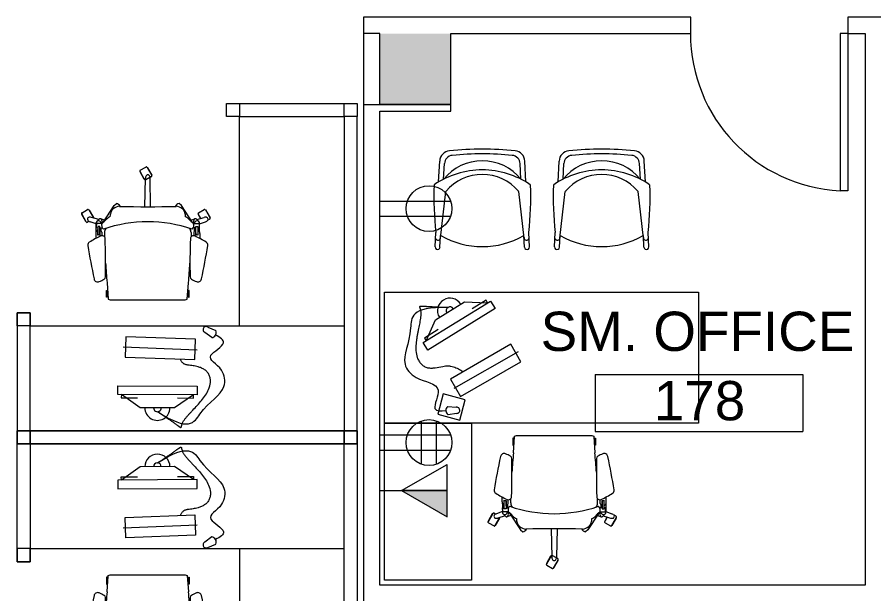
# Model space of a CAD drawing. Header units: inches. Extents: x -674 to 803, y -349 to 915.
# Drawn here: x 220.3 to 416.8, y 31 to 163.2 of the extents above; entities that cross this region are included whole.
import ezdxf

# ---------------------------------------------------------------- set-up
doc = ezdxf.new("R2010")
doc.units = ezdxf.units.IN
doc.header["$MEASUREMENT"] = 0
for name, color, linetype, lineweight in [('A-ANNO-NOTE', 131, 'Continuous', 13), ('A-AREA-IDEN', 2, 'Continuous', 20), ('A-DOOR', 31, 'Continuous', 13), ('A-WALL', 113, 'Continuous', 13), ('A-WALL-PATT', 111, 'Continuous', 13), ('I-FURN', 30, 'Continuous', 9)]:
    doc.layers.add(name, color=color, linetype=linetype, lineweight=lineweight)
doc.styles.add('Arial_2', font='arial.ttf', dxfattribs={"height": 9})

# ---------------------------------------------------------------- blocks, each defined once
blk = doc.blocks.new('Workstation - 6x6 - Workstation - 6x6-1609869-New Construction - Tel_Data_Elec Plan')
at = {"layer": 'I-FURN'}
for p, q in [((-1.5, 76.5), (-1.5, 73.5)), ((1.5, 76.5), (-1.5, 76.5)), ((1.5, 73.5), (1.5, 76.5)), ((25.5, 76.5), (1.5, 76.5)), ((28.5, 76.5), (25.5, 76.5)), ((25.5, 76.5), (25.5, 73.5)), ((28.5, 73.5), (28.5, 76.5)), ((-1.5, 73.5), (1.5, 73.5)), ((-1.5, 1.5), (-1.5, 73.5)), ((1.5, 73.5), (1.5, 1.5)), ((25.5, 73.5), (1.5, 73.5)), ((25.5, 73.5), (28.5, 73.5)), ((25.5, 25.5), (25.5, 73.5)), ((46.69, 61.83), (45.63, 59.99)), ((46.61, 61.77), (45.65, 60.09)), ((46.65, 61.75), (46.61, 61.77)), ((48.26, 61.16), (46.97, 61.9)), ((45.65, 60.09), (45.68, 60.07)), ((45.71, 59.72), (46.04, 59.53)), ((45.89, 52.83), (46.03, 59.37)), ((46.04, 59.53), (47, 58.97)), ((47.21, 52.83), (47.07, 59.37)), ((47.27, 59.05), (48.33, 60.88)), ((47.32, 59.13), (47.35, 59.11)), ((47.35, 59.11), (48.32, 60.78)), ((48.32, 60.78), (48.28, 60.8)), ((36.29, 49.23), (38.84, 53.12)), ((38.84, 53.12), (39.36, 53.53)), ((54.26, 53.12), (53.74, 53.53)), ((56.81, 49.23), (54.26, 53.12)), ((33.32, 52.11), (32.26, 50.28)), ((33.24, 52.05), (32.28, 50.38)), ((33.27, 52.03), (33.24, 52.05)), ((34.88, 51.44), (33.59, 52.19)), ((34.37, 50.15), (34.96, 51.17)), ((34.94, 51.07), (34.91, 51.09)), ((60.07, 52.11), (59.01, 50.28)), ((59.98, 52.05), (59.02, 50.38)), ((60.02, 52.03), (59.98, 52.05)), ((61.63, 51.44), (60.34, 52.19)), ((60.64, 49.33), (61.7, 51.17)), ((61.69, 51.07), (61.65, 51.09)), ((32.28, 50.38), (32.31, 50.36)), ((32.34, 50), (32.8, 49.74)), ((34.68, 48.91), (33.32, 49.38)), ((35.3, 49.87), (33.64, 50.37)), ((34.41, 50.14), (34.94, 51.07)), ((35.45, 50.03), (34.84, 49.41)), ((36.64, 49.78), (35.73, 50.07)), ((36.27, 49.19), (36.29, 49.23)), ((56.45, 49.78), (57.36, 50.07)), ((56.83, 49.19), (56.81, 49.23)), ((57.65, 50.03), (58.25, 49.41)), ((57.8, 49.87), (59.46, 50.37)), ((58.42, 48.91), (59.78, 49.38)), ((59.02, 50.38), (59.05, 50.36)), ((60, 49.48), (60.37, 49.26)), ((60.69, 49.41), (60.72, 49.4)), ((60.72, 49.4), (61.69, 51.07)), ((34.7, 47.17), (34.67, 48.98)), ((34.76, 48.95), (34.74, 48.03)), ((34.74, 48.03), (35.08, 48.02)), ((36.05, 48.95), (34.76, 48.95)), ((35.04, 47.53), (35.05, 46.27)), ((35.08, 48.29), (35.08, 46.32)), ((35.54, 48.29), (35.08, 48.29)), ((35.54, 46.36), (35.54, 48.29)), ((35.54, 48.02), (36.08, 48.01)), ((35.57, 47.56), (35.55, 46.32)), ((35.87, 47.26), (35.86, 48.01)), ((57.56, 48.02), (57.02, 48.01)), ((57.05, 48.95), (58.34, 48.95)), ((57.22, 47.26), (57.23, 48.01)), ((57.52, 47.56), (57.54, 46.32)), ((57.56, 48.29), (58.01, 48.29)), ((57.56, 46.36), (57.56, 48.29)), ((58.01, 48.29), (58.01, 46.32)), ((58.35, 48.03), (58.01, 48.02)), ((58.05, 47.53), (58.05, 46.27)), ((58.34, 48.95), (58.35, 48.03)), ((58.4, 47.17), (58.42, 48.98)), ((34.61, 46.69), (34.62, 45.54)), ((35.98, 47.03), (36, 46.69)), ((36, 46.69), (35.99, 46.18)), ((36.63, 46.92), (36.62, 45.93)), ((56.47, 46.92), (56.48, 45.93)), ((57.11, 47.03), (57.1, 46.69)), ((57.1, 46.69), (57.11, 46.18)), ((58.49, 46.69), (58.48, 45.54)), ((37.48, 31.63), (37.21, 35.41)), ((55.89, 35.41), (55.62, 31.63)), ((37.05, 33.66), (37.2, 33.66)), ((37.05, 32.08), (37.05, 33.66)), ((37.2, 33.66), (37.2, 32.08)), ((55.89, 33.66), (55.89, 32.08)), ((56.05, 33.66), (55.89, 33.66)), ((56.05, 32.08), (56.05, 33.66)), ((37.2, 32.08), (37.05, 32.08)), ((37.94, 31.5), (37.48, 31.63)), ((55.16, 31.5), (37.94, 31.5)), ((55.62, 31.63), (55.16, 31.5)), ((55.89, 32.08), (56.05, 32.08)), ((73.5, 28.5), (73.5, 25.5)), ((76.5, 28.5), (73.5, 28.5)), ((73.5, 28.5), (76.5, 28.5)), ((73.5, 1.5), (73.5, 28.5)), ((76.5, 28.5), (76.5, 1.5)), ((76.5, 25.5), (76.5, 28.5)), ((73.5, 25.5), (1.5, 25.5)), ((32.76, 25.23), (30.95, 24.45)), ((31.89, 22.83), (33.46, 24.02)), ((73.5, 25.5), (76.5, 25.5)), ((35.58, 22.46), (51.58, 23.01)), ((35.74, 17.8), (35.58, 22.46)), ((51.58, 23.01), (51.74, 18.36)), ((52.22, 20.74), (35.26, 20.05)), ((51.74, 18.36), (35.74, 17.8)), ((53.38, 11.8), (35.25, 11.7)), ((53.39, 9.8), (53.38, 11.8)), ((35.25, 11.7), (35.26, 9.7)), ((35.26, 9.7), (53.39, 9.8)), ((36.03, 9.71), (40.4, 6.73)), ((36.04, 8.98), (36.03, 9.71)), ((39.77, 9), (36.04, 8.98)), ((48.28, 6.77), (52.61, 9.79)), ((52.62, 9.07), (48.89, 9.05)), ((52.61, 9.79), (52.62, 9.07)), ((40.4, 6.73), (48.28, 6.77)), ((1.5, 1.5), (-1.5, 1.5)), ((-1.5, 1.5), (-1.5, -1.5)), ((1.5, -1.5), (1.5, 1.5)), ((1.5, 1.5), (73.5, 1.5)), ((73.5, 1.5), (73.5, -1.5)), ((76.5, 1.5), (73.5, 1.5)), ((76.5, -1.5), (76.5, 1.5)), ((-1.5, -1.5), (1.5, -1.5)), ((73.5, -1.5), (1.5, -1.5)), ((73.5, -1.5), (76.5, -1.5))]:
    blk.add_line(p, q, dxfattribs=at)
for centre, radius, start, end in [((46.87, 61.73), 0.2, 59.8643, 150), ((48.16, 60.98), 0.2, 330, 60), ((45.81, 59.89), 0.2, 150, 240.1357), ((47.55, 59.34), 1.53, 164.4505, 178.7927), ((46.64, 59.59), 0.583, 134.254, 164.4505), ((46.55, 59.69), 0.445, 45.7229, 134.2771), ((46.45, 59.59), 0.583, 15.5495, 45.746), ((47.1, 59.15), 0.2, 240.1393, 264.765), ((45.54, 59.34), 1.53, 1.2073, 15.5495), ((47.1, 59.15), 0.2, 264.765, 330.1534), ((39.2, 52.43), 1.12, 25.6219, 82.0752), ((53.9, 52.43), 1.12, 97.9248, 154.3781), ((33.49, 52.01), 0.2, 60, 150), ((34.79, 51.27), 0.2, 330, 60.1121), ((22.73, 51.52), 15.26, 356.4473, 358.5687), ((40.23, 50.72), 2.29, 134.5977, 169.3918), ((40.35, 50.06), 2.87, 95.705, 127.0086), ((46.55, 297.94), 245.12, 268.4848, 271.5152), ((52.74, 50.06), 2.87, 52.9914, 84.295), ((52.87, 50.72), 2.29, 10.6082, 45.4023), ((70.37, 51.52), 15.26, 181.4313, 183.5527), ((60.24, 52.01), 0.2, 60, 150), ((61.53, 51.27), 0.2, 330, 60.168), ((32.44, 50.18), 0.2, 149.7906, 240), ((33.18, 49.97), 0.445, 117.8208, 206.0638), ((33.3, 50.03), 0.583, 206.0911, 236.5503), ((33.24, 49.85), 0.583, 87.4248, 117.8208), ((33.82, 50.82), 1.53, 236.4886, 250.7927), ((33.2, 48.91), 1.53, 73.2073, 87.502), ((35.27, 48.99), 0.593, 84.0219, 180.9117), ((35.19, 48.94), 0.657, 1.3207, 77.9642), ((35.63, 49.76), 0.323, 29.6621, 124.4716), ((35.17, 49.37), 0.922, 9.6607, 36.4682), ((34.85, 49.29), 1.25, 346.3769, 10.9189), ((32.78, 53.76), 5.75, 305.3709, 317.4948), ((46.55, 17.95), 31.42, 71.1164, 108.8836), ((40.81, 45.83), 5.54, 121.0187, 133.18), ((52.29, 45.83), 5.54, 46.82, 58.9813), ((60.32, 53.76), 5.75, 222.5052, 234.6291), ((58.24, 49.29), 1.25, 169.0811, 193.6231), ((57.92, 49.37), 0.922, 143.5318, 170.3393), ((57.46, 49.76), 0.323, 55.5284, 150.3379), ((57.9, 48.94), 0.657, 102.0358, 178.6793), ((57.83, 48.99), 0.593, 359.0883, 95.9781), ((59.18, 50.18), 0.2, 150.1295, 164.8673), ((59.9, 48.91), 1.53, 92.498, 106.7927), ((59.27, 50.82), 1.53, 289.2073, 303.5876), ((59.86, 49.85), 0.583, 62.1792, 92.5752), ((59.8, 50.03), 0.583, 303.6493, 333.9089), ((59.92, 49.97), 0.445, 333.9362, 62.1792), ((60.47, 49.43), 0.2, 240.112, 330), ((35.49, 46.77), 0.887, 120.1857, 184.8367), ((35.06, 46.73), 0.971, 17.6225, 57.9495), ((37, 48.52), 1.04, 148.1398, 233.8639), ((38.46, 46.83), 1.84, 146.599, 177.2887), ((54.64, 46.83), 1.84, 2.7113, 33.401), ((56.1, 48.52), 1.04, 306.1361, 31.8602), ((58.04, 46.73), 0.971, 122.0505, 162.3775), ((57.61, 46.77), 0.887, 355.1633, 59.8143), ((47.84, 20.67), 28.17, 115.3981, 121.4503), ((35.34, 45.83), 0.533, 66.9672, 123.7509), ((35.34, 45.9), 0.5, 67.0573, 121.4674), ((36.07, 45.48), 0.711, 2.0473, 115.4842), ((-118.7, 39.95), 155.58, 358.8191, 2.0473), ((211.8, 39.95), 155.58, 177.9527, 181.1809), ((57.03, 45.48), 0.711, 64.5158, 177.9527), ((45.25, 20.67), 28.17, 58.5433, 64.6019), ((57.75, 45.83), 0.533, 56.2491, 113.0328), ((57.75, 45.9), 0.5, 58.5326, 112.9427), ((33.53, 44.06), 0.749, 121.3338, 189.0231), ((206.63, 72.48), 176.17, 189.3216, 191.8593), ((-113.54, 72.48), 176.17, 348.1379, 350.6784), ((59.56, 44.06), 0.749, 350.9769, 58.4268), ((302.29, 57.38), 265.99, 183.7702, 184.7367), ((-209.19, 57.38), 265.99, 355.2633, 356.2298), ((35.07, 36.45), 0.859, 191.5789, 292.8427), ((31.47, 45.01), 10.15, 292.7913, 299.9233), ((36.23, 36.75), 0.615, 299.9233, 358.8191), ((56.87, 36.75), 0.615, 181.1809, 240.0767), ((61.62, 45.01), 10.15, 240.0767, 247.2087), ((58.03, 36.45), 0.859, 247.1573, 347.8576), ((37.77, 33.83), 0.589, 197.5488, 225.5119), ((55.33, 33.83), 0.589, 314.4881, 342.4512), ((37.77, 31.9), 0.589, 125.1062, 162.4512), ((55.33, 31.9), 0.589, 17.5488, 54.8938), ((32.02, 23.99), 1.17, 156.8209, 263.5101), ((33.17, 24.66), 0.703, 293.9686, 126.3623), ((44.34, 6.75), 2.88, 180.2998, 0.2998), ((44.34, 6.75), 0.885, 180.2998, 0.2998)]:
    blk.add_arc(centre, radius, start, end, dxfattribs=at)
for points, knots in [([(44.31, 5.87), (37.07, 1.09), (33.91, 7.56), (28.34, 10.27), (29.21, 16.39), (34.37, 18.27), (27.73, 21.55), (30.02, 22.89), (31.01, 23.4)], [0, 0, 0, 0, 4.203758, 11.310205, 15.301003, 21.109862, 25.639067, 29.008441, 29.008441, 29.008441, 29.008441]), ([(44.31, 5.87), (44.1, 5.73), (43.67, 5.45), (43.03, 5.03), (42.39, 4.6), (41.86, 4.24), (41.44, 3.95), (41.13, 3.73), (40.82, 3.51), (40.5, 3.28), (40.19, 3.06), (39.93, 2.87), (39.72, 2.72), (39.59, 2.63), (39.49, 2.56), (39.41, 2.5), (39.33, 2.45), (39.27, 2.41), (39.22, 2.38), (39.18, 2.36), (39.15, 2.33), (39.11, 2.31), (39.07, 2.29), (39.03, 2.27), (39, 2.27), (38.97, 2.27), (38.95, 2.27), (38.91, 2.28), (38.89, 2.3), (38.87, 2.32), (38.85, 2.35), (38.84, 2.38), (38.83, 2.42), (38.82, 2.45), (38.82, 2.48), (38.81, 2.51), (38.8, 2.56), (38.79, 2.62), (38.77, 2.7), (38.75, 2.78), (38.73, 2.86), (38.71, 2.93), (38.68, 3.04), (38.62, 3.22), (38.5, 3.47), (38.34, 3.74), (38.15, 4.01), (37.95, 4.27), (37.75, 4.52), (37.47, 4.86), (37.11, 5.26), (36.67, 5.74), (36.03, 6.42), (35.19, 7.31), (34.19, 8.44), (33.27, 9.63), (32.51, 11), (32.16, 12.3), (32.19, 13.42), (32.42, 14.23), (32.86, 14.94), (33.49, 15.5), (34.23, 15.89), (34.94, 16.14), (35.59, 16.29), (36.17, 16.4), (36.75, 16.48), (37.24, 16.54), (37.63, 16.6), (37.92, 16.67), (38.19, 16.77), (38.44, 16.94), (38.64, 17.15), (38.81, 17.39), (38.96, 17.65), (39.04, 17.83), (39.08, 17.91)], [0, 0, 0, 0, 0.063928, 0.127857, 0.191785, 0.255713, 0.287677, 0.319641, 0.351605, 0.38357, 0.415534, 0.447498, 0.46348, 0.479462, 0.487453, 0.495444, 0.503435, 0.511426, 0.514814, 0.518203, 0.521591, 0.524979, 0.528367, 0.531756, 0.535144, 0.536838, 0.538532, 0.54192, 0.545309, 0.547003, 0.548697, 0.552085, 0.555473, 0.558862, 0.560556, 0.56225, 0.565638, 0.572415, 0.579191, 0.585968, 0.592744, 0.599521, 0.606297, 0.61985, 0.646956, 0.674062, 0.701168, 0.728275, 0.755381, 0.782487, 0.836699, 0.890911, 0.945123, 1.070551, 1.19598, 1.321408, 1.446836, 1.585346, 1.654601, 1.723857, 1.793112, 1.862367, 1.931622, 2.000877, 2.049938, 2.099, 2.148061, 2.197123, 2.221654, 2.246184, 2.270715, 2.295246, 2.319777, 2.344307, 2.368838, 2.393369, 2.393369, 2.393369, 2.393369])]:
    blk.add_open_spline(points, degree=3, knots=knots, dxfattribs=at)
blk = doc.blocks.new('Workstation - 6x6 - Workstation - 6x6-1609868-New Construction - Tel_Data_Elec Plan')
at = {"layer": 'I-FURN'}
for p, q in [((-1.5, 1.5), (1.5, 1.5)), ((-1.5, -1.5), (-1.5, 1.5)), ((1.5, 1.5), (1.5, -1.5)), ((73.5, 1.5), (1.5, 1.5)), ((73.5, 1.5), (76.5, 1.5)), ((73.5, -1.5), (73.5, 1.5)), ((76.5, 1.5), (76.5, -1.5)), ((-1.5, -1.5), (-1.5, -73.5)), ((1.5, -1.5), (-1.5, -1.5)), ((1.5, -1.5), (73.5, -1.5)), ((1.5, -73.5), (1.5, -1.5)), ((76.5, -1.5), (73.5, -1.5)), ((73.5, -1.5), (73.5, -28.5)), ((76.5, -28.5), (76.5, -1.5)), ((36.03, -9.71), (40.4, -6.73)), ((40.4, -6.73), (48.28, -6.77)), ((48.28, -6.77), (52.61, -9.79)), ((35.25, -11.7), (35.26, -9.7)), ((35.26, -9.7), (53.39, -9.8)), ((36.04, -8.98), (36.03, -9.71)), ((39.77, -9), (36.04, -8.98)), ((52.62, -9.07), (48.89, -9.05)), ((52.61, -9.79), (52.62, -9.07)), ((53.39, -9.8), (53.38, -11.8)), ((53.38, -11.8), (35.25, -11.7)), ((35.74, -17.8), (35.58, -22.46)), ((51.74, -18.36), (35.74, -17.8)), ((51.58, -23.01), (51.74, -18.36)), ((52.22, -20.74), (35.26, -20.05)), ((31.89, -22.83), (33.46, -24.02)), ((35.58, -22.46), (51.58, -23.01)), ((73.5, -25.5), (1.5, -25.5)), ((25.5, -25.5), (25.5, -73.5)), ((32.76, -25.23), (30.95, -24.45)), ((73.5, -25.5), (76.5, -25.5)), ((73.5, -28.5), (73.5, -25.5)), ((76.5, -25.5), (76.5, -28.5)), ((76.5, -28.5), (73.5, -28.5)), ((73.5, -28.5), (76.5, -28.5)), ((37.05, -32.08), (37.05, -33.66)), ((37.2, -32.08), (37.05, -32.08)), ((37.2, -33.66), (37.2, -32.08)), ((37.48, -31.63), (37.21, -35.41)), ((37.94, -31.5), (37.48, -31.63)), ((55.16, -31.5), (37.94, -31.5)), ((55.62, -31.63), (55.16, -31.5)), ((55.89, -35.41), (55.62, -31.63)), ((55.89, -33.66), (55.89, -32.08)), ((55.89, -32.08), (56.05, -32.08)), ((56.05, -32.08), (56.05, -33.66)), ((37.05, -33.66), (37.2, -33.66)), ((56.05, -33.66), (55.89, -33.66)), ((34.61, -46.69), (34.62, -45.54)), ((35.04, -47.53), (35.05, -46.27)), ((35.08, -48.29), (35.08, -46.32)), ((35.54, -46.36), (35.54, -48.29)), ((35.57, -47.56), (35.55, -46.32)), ((35.98, -47.03), (36, -46.69)), ((36, -46.69), (35.99, -46.18)), ((36.63, -46.92), (36.62, -45.93)), ((56.47, -46.92), (56.48, -45.93)), ((57.1, -46.69), (57.11, -46.18)), ((57.11, -47.03), (57.1, -46.69)), ((57.52, -47.56), (57.54, -46.32)), ((57.56, -46.36), (57.56, -48.29)), ((58.01, -48.29), (58.01, -46.32)), ((58.05, -47.53), (58.05, -46.27)), ((58.49, -46.69), (58.48, -45.54)), ((34.68, -48.91), (33.32, -49.38)), ((34.7, -47.17), (34.67, -48.98)), ((34.74, -48.03), (35.08, -48.02)), ((34.76, -48.95), (34.74, -48.03)), ((36.05, -48.95), (34.76, -48.95)), ((35.54, -48.29), (35.08, -48.29)), ((35.54, -48.02), (36.08, -48.01)), ((35.87, -47.26), (35.86, -48.01)), ((57.56, -48.02), (57.02, -48.01)), ((57.05, -48.95), (58.34, -48.95)), ((57.22, -47.26), (57.23, -48.01)), ((57.56, -48.29), (58.01, -48.29)), ((58.35, -48.03), (58.01, -48.02)), ((58.34, -48.95), (58.35, -48.03)), ((58.4, -47.17), (58.42, -48.98)), ((58.42, -48.91), (59.78, -49.38)), ((33.32, -52.11), (32.26, -50.28)), ((32.28, -50.38), (32.31, -50.36)), ((33.24, -52.05), (32.28, -50.38)), ((32.34, -50), (32.8, -49.74)), ((35.3, -49.87), (33.64, -50.37)), ((34.37, -50.15), (34.96, -51.17)), ((34.41, -50.14), (34.94, -51.07)), ((35.45, -50.03), (34.84, -49.41)), ((34.94, -51.07), (34.91, -51.09)), ((36.64, -49.78), (35.73, -50.07)), ((36.27, -49.19), (36.29, -49.23)), ((36.29, -49.23), (38.84, -53.12)), ((56.81, -49.23), (54.26, -53.12)), ((56.45, -49.78), (57.36, -50.07)), ((56.83, -49.19), (56.81, -49.23)), ((57.65, -50.03), (58.25, -49.41)), ((57.8, -49.87), (59.46, -50.37)), ((60.07, -52.11), (59.01, -50.28)), ((59.02, -50.38), (59.05, -50.36)), ((59.98, -52.05), (59.02, -50.38)), ((60, -49.48), (60.37, -49.26)), ((60.64, -49.33), (61.7, -51.17)), ((60.69, -49.41), (60.72, -49.4)), ((60.72, -49.4), (61.69, -51.07)), ((61.69, -51.07), (61.65, -51.09)), ((33.27, -52.03), (33.24, -52.05)), ((34.88, -51.44), (33.59, -52.19)), ((45.89, -52.83), (46.03, -59.37)), ((47.21, -52.83), (47.07, -59.37)), ((60.02, -52.03), (59.98, -52.05)), ((61.63, -51.44), (60.34, -52.19)), ((38.84, -53.12), (39.36, -53.53)), ((54.26, -53.12), (53.74, -53.53)), ((46.69, -61.83), (45.63, -59.99)), ((45.65, -60.09), (45.68, -60.07)), ((46.61, -61.77), (45.65, -60.09)), ((45.71, -59.72), (46.04, -59.53)), ((46.04, -59.53), (47, -58.97)), ((47.27, -59.05), (48.33, -60.88)), ((47.32, -59.13), (47.35, -59.11)), ((47.35, -59.11), (48.32, -60.78)), ((48.32, -60.78), (48.28, -60.8)), ((46.65, -61.75), (46.61, -61.77)), ((48.26, -61.16), (46.97, -61.9)), ((-1.5, -73.5), (1.5, -73.5)), ((-1.5, -76.5), (-1.5, -73.5)), ((1.5, -73.5), (1.5, -76.5)), ((25.5, -73.5), (1.5, -73.5)), ((25.5, -73.5), (28.5, -73.5)), ((25.5, -76.5), (25.5, -73.5)), ((28.5, -73.5), (28.5, -76.5)), ((1.5, -76.5), (-1.5, -76.5)), ((25.5, -76.5), (1.5, -76.5)), ((28.5, -76.5), (25.5, -76.5))]:
    blk.add_line(p, q, dxfattribs=at)
for centre, radius, start, end in [((44.34, -6.75), 2.88, 359.7002, 179.7002), ((44.34, -6.75), 0.885, 359.7002, 179.7002), ((32.02, -23.99), 1.17, 96.4899, 203.1791), ((33.17, -24.66), 0.703, 233.6377, 66.0314), ((37.77, -31.9), 0.589, 197.5488, 234.8938), ((55.33, -31.9), 0.589, 305.1062, 342.4512), ((37.77, -33.83), 0.589, 134.4881, 162.4512), ((55.33, -33.83), 0.589, 17.5488, 45.5119), ((206.63, -72.48), 176.17, 168.1407, 170.6784), ((35.07, -36.45), 0.859, 67.1573, 168.4211), ((31.47, -45.01), 10.15, 60.0767, 67.2087), ((36.23, -36.75), 0.615, 1.1809, 60.0767), ((-118.7, -39.95), 155.58, 357.9527, 1.1809), ((302.29, -57.38), 265.99, 175.2633, 176.2298), ((-209.19, -57.38), 265.99, 3.7702, 4.7367), ((211.8, -39.95), 155.58, 178.8191, 182.0473), ((56.87, -36.75), 0.615, 119.9233, 178.8191), ((61.62, -45.01), 10.15, 112.7913, 119.9233), ((58.03, -36.45), 0.859, 12.1424, 112.8427), ((-113.54, -72.48), 176.17, 9.3216, 11.8621), ((33.53, -44.06), 0.749, 170.9769, 238.6662), ((47.84, -20.67), 28.17, 238.5497, 244.6019), ((45.25, -20.67), 28.17, 295.3981, 301.4567), ((59.56, -44.06), 0.749, 301.5732, 9.0231), ((35.49, -46.77), 0.887, 175.1633, 239.8143), ((35.34, -45.83), 0.533, 236.2491, 293.0328), ((35.34, -45.9), 0.5, 238.5326, 292.9427), ((35.06, -46.73), 0.971, 302.0505, 342.3775), ((36.07, -45.48), 0.711, 244.5158, 357.9527), ((38.46, -46.83), 1.84, 182.7113, 213.401), ((54.64, -46.83), 1.84, 326.599, 357.2887), ((57.03, -45.48), 0.711, 182.0473, 295.4842), ((58.04, -46.73), 0.971, 197.6225, 237.9495), ((57.75, -45.83), 0.533, 246.9672, 303.7509), ((57.75, -45.9), 0.5, 247.0573, 301.4674), ((57.61, -46.77), 0.887, 300.1857, 4.8367), ((35.27, -48.99), 0.593, 179.0883, 275.9781), ((35.19, -48.94), 0.657, 282.0358, 358.6793), ((37, -48.52), 1.04, 126.1361, 211.8602), ((34.85, -49.29), 1.25, 349.0811, 13.6231), ((32.78, -53.76), 5.75, 42.5052, 54.6291), ((46.55, -17.95), 31.42, 251.1164, 288.8836), ((60.32, -53.76), 5.75, 125.3709, 137.4948), ((56.1, -48.52), 1.04, 328.1398, 53.8639), ((58.24, -49.29), 1.25, 166.3769, 190.9189), ((57.9, -48.94), 0.657, 181.3207, 257.9642), ((57.83, -48.99), 0.593, 264.0219, 0.9117), ((32.44, -50.18), 0.2, 120, 210.2094), ((33.18, -49.97), 0.445, 153.9362, 242.1792), ((33.3, -50.03), 0.583, 123.4497, 153.9089), ((33.24, -49.85), 0.583, 242.1792, 272.5752), ((33.82, -50.82), 1.53, 109.2073, 123.5114), ((33.2, -48.91), 1.53, 272.498, 286.7927), ((35.63, -49.76), 0.323, 235.5284, 330.3379), ((35.17, -49.37), 0.922, 323.5318, 350.3393), ((40.81, -45.83), 5.54, 226.82, 238.9813), ((22.73, -51.52), 15.26, 1.4313, 3.5527), ((70.37, -51.52), 15.26, 176.4473, 178.5687), ((52.29, -45.83), 5.54, 301.0187, 313.18), ((57.92, -49.37), 0.922, 189.6607, 216.4682), ((57.46, -49.76), 0.323, 209.6621, 304.4716), ((59.18, -50.18), 0.2, 195.1327, 209.8705), ((59.9, -48.91), 1.53, 253.2073, 267.502), ((59.27, -50.82), 1.53, 56.4124, 70.7927), ((59.86, -49.85), 0.583, 267.4248, 297.8208), ((59.8, -50.03), 0.583, 26.0911, 56.3507), ((59.92, -49.97), 0.445, 297.8208, 26.0638), ((60.47, -49.43), 0.2, 30, 119.888), ((33.49, -52.01), 0.2, 210, 300), ((34.79, -51.27), 0.2, 299.8879, 30), ((40.23, -50.72), 2.29, 190.6082, 225.4023), ((40.35, -50.06), 2.87, 232.9914, 264.295), ((39.2, -52.43), 1.12, 277.9248, 334.3781), ((46.55, -297.94), 245.12, 88.4848, 91.5152), ((53.9, -52.43), 1.12, 205.6219, 262.0752), ((52.74, -50.06), 2.87, 275.705, 307.0086), ((52.87, -50.72), 2.29, 314.5977, 349.3918), ((60.24, -52.01), 0.2, 210, 300), ((61.53, -51.27), 0.2, 299.832, 30), ((45.81, -59.89), 0.2, 119.8643, 210), ((47.55, -59.34), 1.53, 181.2073, 195.5495), ((46.64, -59.59), 0.583, 195.5495, 225.746), ((46.55, -59.69), 0.445, 225.7229, 314.2771), ((46.45, -59.59), 0.583, 314.254, 344.4505), ((47.1, -59.15), 0.2, 95.235, 119.8607), ((45.54, -59.34), 1.53, 344.4505, 358.7927), ((47.1, -59.15), 0.2, 29.8466, 95.235), ((48.16, -60.98), 0.2, 300, 30), ((46.87, -61.73), 0.2, 210, 300.1357)]:
    blk.add_arc(centre, radius, start, end, dxfattribs=at)
for points, knots in [([(44.31, -5.87), (37.07, -1.09), (33.91, -7.56), (28.34, -10.27), (29.21, -16.39), (34.37, -18.27), (27.73, -21.55), (30.02, -22.89), (31.01, -23.4)], [0, 0, 0, 0, 4.203758, 11.310205, 15.301003, 21.109862, 25.639067, 29.008441, 29.008441, 29.008441, 29.008441]), ([(44.31, -5.87), (44.1, -5.73), (43.67, -5.45), (43.03, -5.03), (42.39, -4.6), (41.86, -4.24), (41.44, -3.95), (41.13, -3.73), (40.82, -3.51), (40.5, -3.28), (40.19, -3.06), (39.93, -2.87), (39.72, -2.72), (39.59, -2.63), (39.49, -2.56), (39.41, -2.5), (39.33, -2.45), (39.27, -2.41), (39.22, -2.38), (39.18, -2.36), (39.15, -2.33), (39.11, -2.31), (39.07, -2.29), (39.03, -2.27), (39, -2.27), (38.97, -2.27), (38.95, -2.27), (38.91, -2.28), (38.89, -2.3), (38.87, -2.32), (38.85, -2.35), (38.84, -2.38), (38.83, -2.42), (38.82, -2.45), (38.82, -2.48), (38.81, -2.51), (38.8, -2.56), (38.79, -2.62), (38.77, -2.7), (38.75, -2.78), (38.73, -2.86), (38.71, -2.93), (38.68, -3.04), (38.62, -3.22), (38.5, -3.47), (38.34, -3.74), (38.15, -4.01), (37.95, -4.27), (37.75, -4.52), (37.47, -4.86), (37.11, -5.26), (36.67, -5.74), (36.03, -6.42), (35.19, -7.31), (34.19, -8.44), (33.27, -9.63), (32.51, -11), (32.16, -12.3), (32.19, -13.42), (32.42, -14.23), (32.86, -14.94), (33.49, -15.5), (34.23, -15.89), (34.94, -16.14), (35.59, -16.29), (36.17, -16.4), (36.75, -16.48), (37.24, -16.54), (37.63, -16.6), (37.92, -16.67), (38.19, -16.77), (38.44, -16.94), (38.64, -17.15), (38.81, -17.39), (38.96, -17.65), (39.04, -17.83), (39.08, -17.91)], [0, 0, 0, 0, 0.063928, 0.127857, 0.191785, 0.255713, 0.287677, 0.319641, 0.351605, 0.38357, 0.415534, 0.447498, 0.46348, 0.479462, 0.487453, 0.495444, 0.503435, 0.511426, 0.514814, 0.518203, 0.521591, 0.524979, 0.528367, 0.531756, 0.535144, 0.536838, 0.538532, 0.54192, 0.545309, 0.547003, 0.548697, 0.552085, 0.555473, 0.558862, 0.560556, 0.56225, 0.565638, 0.572415, 0.579191, 0.585968, 0.592744, 0.599521, 0.606297, 0.61985, 0.646956, 0.674062, 0.701168, 0.728275, 0.755381, 0.782487, 0.836699, 0.890911, 0.945123, 1.070551, 1.19598, 1.321408, 1.446836, 1.585346, 1.654601, 1.723857, 1.793112, 1.862367, 1.931622, 2.000877, 2.049938, 2.099, 2.148061, 2.197123, 2.221654, 2.246184, 2.270715, 2.295246, 2.319777, 2.344307, 2.368838, 2.393369, 2.393369, 2.393369, 2.393369])]:
    blk.add_open_spline(points, degree=3, knots=knots, dxfattribs=at)
blk = doc.blocks.new('Single-Flush - 36_ x 96_-1604332-New Construction - Tel_Data_Elec Plan')
at = {"layer": 'A-DOOR', "color": 7, "lineweight": 20}
for p, q in [((16.25, -1.87), (16.25, -37.9)), ((18, -1.87), (16.25, -1.87)), ((18, -1.87), (18, -37.9)), ((18, -37.9), (16.25, -37.9))]:
    blk.add_line(p, q, dxfattribs=at)
at = {"layer": 'A-DOOR', "lineweight": 9}
blk.add_arc((18, -1.87), 36.07, 180, 267.2188, dxfattribs=at)
blk = doc.blocks.new('Office Desk Groups - Office Desk 1-1612767-New Construction - Tel_Data_Elec Plan')
at = {"layer": 'I-FURN'}
for p, q in [((-23.56, 55.25), (-23.31, 60.03)), ((-22.4, 55.89), (-22.21, 59.45)), ((-4.68, 55.89), (-4.87, 59.45)), ((-3.52, 55.25), (-3.77, 60.03)), ((3.82, 55.25), (4.07, 60.03)), ((4.98, 55.89), (5.16, 59.45)), ((22.7, 55.89), (22.51, 59.45)), ((23.85, 55.25), (23.61, 60.03)), ((-23.13, 42.4), (-21.88, 53.04)), ((-3.95, 42.4), (-5.2, 53.04)), ((4.25, 42.4), (5.5, 53.04)), ((23.42, 42.4), (22.17, 53.04)), ((-24.36, 40.36), (-24.19, 43.67)), ((-2.72, 40.36), (-2.89, 43.67)), ((3.02, 40.36), (3.19, 43.67)), ((24.66, 40.36), (24.48, 43.67)), ((-23.24, 40.3), (-23.1, 43)), ((-3.84, 40.3), (-3.98, 43)), ((4.14, 40.3), (4.28, 43)), ((23.53, 40.3), (23.39, 43)), ((-36, 0), (-36, 30)), ((-36, 30), (36, 30)), ((36, 30), (36, 0)), ((-27.08, 18.43), (-11.65, 27.96)), ((-24.3, 23.68), (-17.59, 27.82)), ((-17.59, 27.82), (-12.31, 27.55)), ((-12.69, 28.17), (-15.87, 26.21)), ((-12.31, 27.55), (-12.69, 28.17)), ((-11.65, 27.96), (-10.6, 26.26)), ((-10.6, 26.26), (-26.03, 16.73)), ((-26.42, 18.84), (-24.3, 23.68)), ((-23.63, 21.42), (-26.8, 19.46)), ((-26.03, 16.73), (-27.08, 18.43)), ((-26.8, 19.46), (-26.42, 18.84)), ((-7, 18.11), (-20.86, 10.1)), ((-4.67, 14.07), (-7, 18.11)), ((-5.33, 16.35), (-20.07, 7.94)), ((-18.53, 6.07), (-4.67, 14.07)), ((-20.86, 10.1), (-18.53, 6.07)), ((-22.48, 6.72), (-23.75, 2.08)), ((-17.45, 5.34), (-22.48, 6.72)), ((-18.72, 0.7), (-17.45, 5.34)), ((-23.75, 2.08), (-18.72, 0.7)), ((-21.46, 3.8), (-19.5, 3.62)), ((-19.46, 2.22), (-21.4, 1.92)), ((-36, -36), (-36, 0)), ((-36, 0), (-16, 0)), ((36, 0), (-36, 0)), ((-16, 0), (-16, -36)), ((-6.56, -3.46), (-6.56, -5.03)), ((-6.41, -3.46), (-6.56, -3.46)), ((-6.41, -5.03), (-6.41, -3.46)), ((-6.4, -6.79), (-6.13, -3)), ((-6.13, -3), (-5.67, -2.87)), ((-5.67, -2.87), (11.55, -2.87)), ((11.55, -2.87), (12.01, -3)), ((12.01, -3), (12.28, -6.79)), ((12.28, -5.03), (12.28, -3.46)), ((12.28, -3.46), (12.44, -3.46)), ((12.44, -3.46), (12.44, -5.03)), ((-6.56, -5.03), (-6.41, -5.03)), ((12.44, -5.03), (12.28, -5.03)), ((-9.01, -18.07), (-8.99, -16.92)), ((-8.57, -18.91), (-8.56, -17.65)), ((-7.61, -18.07), (-7.62, -17.56)), ((-6.98, -18.3), (-6.99, -17.3)), ((12.86, -18.3), (12.87, -17.3)), ((13.49, -18.07), (13.5, -17.56)), ((14.44, -18.91), (14.44, -17.65)), ((14.88, -18.07), (14.87, -16.92)), ((-8.91, -18.55), (-8.94, -20.36)), ((-8.87, -19.4), (-8.53, -19.4)), ((-8.86, -20.33), (-8.87, -19.4)), ((-8.53, -19.67), (-8.53, -17.7)), ((-8.07, -17.73), (-8.07, -19.67)), ((-8.07, -19.39), (-7.53, -19.39)), ((-8.04, -18.93), (-8.06, -17.7)), ((-7.74, -18.63), (-7.75, -19.39)), ((-7.63, -18.4), (-7.61, -18.07)), ((13.95, -19.39), (13.41, -19.39)), ((13.5, -18.4), (13.49, -18.07)), ((13.61, -18.63), (13.62, -19.39)), ((13.91, -18.93), (13.93, -17.7)), ((13.95, -17.73), (13.95, -19.67)), ((14.4, -19.67), (14.4, -17.7)), ((14.74, -19.4), (14.4, -19.4)), ((14.73, -20.33), (14.74, -19.4)), ((14.78, -18.55), (14.81, -20.36)), ((-11.16, -20.71), (-12.22, -22.54)), ((-11.24, -20.77), (-12.2, -22.44)), ((-11.2, -20.79), (-11.24, -20.77)), ((-10.51, -20.85), (-10.88, -20.63)), ((-8.94, -20.28), (-10.29, -20.75)), ((-8.31, -21.25), (-9.97, -21.75)), ((-7.56, -20.33), (-8.86, -20.33)), ((-8.16, -21.4), (-8.77, -20.78)), ((-8.07, -19.67), (-8.53, -19.67)), ((-6.97, -21.15), (-7.88, -21.44)), ((-7.34, -20.57), (-7.32, -20.61)), ((-7.32, -20.61), (-4.77, -24.49)), ((13.2, -20.61), (10.65, -24.49)), ((12.84, -21.15), (13.75, -21.44)), ((13.22, -20.57), (13.2, -20.61)), ((13.44, -20.33), (14.73, -20.33)), ((13.95, -19.67), (14.4, -19.67)), ((14.03, -21.4), (14.64, -20.78)), ((14.19, -21.25), (15.84, -21.75)), ((15.11, -21.53), (14.53, -22.54)), ((15.08, -21.51), (14.54, -22.44)), ((14.81, -20.28), (16.17, -20.75)), ((17.15, -21.38), (16.69, -21.11)), ((-12.2, -22.44), (-12.17, -22.46)), ((-12.14, -22.82), (-10.85, -23.56)), ((-10.58, -23.49), (-9.52, -21.65)), ((-10.53, -23.41), (-10.5, -23.43)), ((-10.5, -23.43), (-9.53, -21.75)), ((-9.53, -21.75), (-9.57, -21.73)), ((14.54, -22.44), (14.58, -22.46)), ((14.6, -22.82), (15.89, -23.56)), ((16.16, -23.49), (17.22, -21.65)), ((16.21, -23.41), (16.25, -23.43)), ((16.25, -23.43), (17.21, -21.75)), ((17.21, -21.75), (17.18, -21.73)), ((-4.77, -24.49), (-4.26, -24.91)), ((2.28, -24.2), (2.42, -30.74)), ((3.6, -24.2), (3.46, -30.74)), ((10.65, -24.49), (10.13, -24.91)), ((2.22, -30.42), (1.16, -32.26)), ((2.13, -30.49), (1.17, -32.16)), ((2.17, -30.51), (2.13, -30.49)), ((3.45, -30.9), (2.49, -30.35)), ((2.79, -33.2), (3.85, -31.37)), ((3.78, -31.09), (3.45, -30.9)), ((1.17, -32.16), (1.2, -32.18)), ((1.23, -32.53), (2.52, -33.28)), ((2.84, -33.12), (2.87, -33.14)), ((2.87, -33.14), (3.84, -31.47)), ((3.84, -31.47), (3.8, -31.45)), ((-16, -36), (-36, -36))]:
    blk.add_line(p, q, dxfattribs=at)
for centre, radius, start, end in [((-20.81, 59.91), 2.5, 95.7855, 177.0222), ((-20.22, 59.35), 2, 95.7809, 177.0222), ((-13.44, -12.82), 75.59, 90.0715, 95.7855), ((-13.44, -7.53), 69.22, 90.0781, 95.7809), ((-13.63, -12.82), 75.59, 84.2145, 89.9285), ((-13.63, -7.53), 69.22, 84.2191, 89.9219), ((-6.86, 59.35), 2, 2.9778, 84.2191), ((-6.27, 59.91), 2.5, 2.9778, 84.2145), ((6.56, 59.91), 2.5, 95.7855, 177.0222), ((7.16, 59.35), 2, 95.7809, 177.0222), ((13.93, -12.82), 75.59, 90.0715, 95.7855), ((13.93, -7.53), 69.22, 90.0781, 95.7809), ((13.74, -12.82), 75.59, 84.2145, 89.9285), ((13.74, -7.53), 69.22, 84.2191, 89.9219), ((20.51, 59.35), 2, 2.9778, 84.2191), ((21.11, 59.91), 2.5, 2.9778, 84.2145), ((-13.4, 48.43), 11.69, 90.6619, 140.3256), ((-13.67, 48.43), 11.69, 39.6744, 89.3381), ((13.97, 48.43), 11.69, 90.6619, 140.3256), ((13.7, 48.43), 11.69, 39.6744, 89.3381), ((-13.34, 38.03), 20.02, 90.5794, 124.033), ((-13.53, 46.09), 10.88, 90.062, 139.8613), ((-13.74, 38.03), 20.02, 55.967, 89.4206), ((-13.55, 46.09), 10.88, 40.1387, 89.938), ((14.04, 38.03), 20.02, 90.5794, 124.033), ((13.85, 46.09), 10.88, 90.062, 139.8613), ((13.63, 38.03), 20.02, 55.967, 89.4206), ((13.82, 46.09), 10.88, 40.1387, 89.938), ((47.43, 51.82), 72.08, 177.8327, 186.4897), ((-24.47, 54.52), 0.125, 124.033, 169.3136), ((-21.75, 53.03), 0.125, 139.8613, 173.5991), ((-5.33, 53.03), 0.125, 6.4009, 40.1387), ((-74.51, 51.82), 72.08, 353.5103, 2.1673), ((-2.6, 54.52), 0.125, 10.6864, 55.967), ((74.81, 51.82), 72.08, 177.8327, 186.4897), ((2.9, 54.52), 0.125, 124.033, 169.3136), ((5.62, 53.03), 0.125, 139.8613, 173.5991), ((22.05, 53.03), 0.125, 6.4009, 40.1387), ((-47.14, 51.82), 72.08, 353.5103, 2.1673), ((24.77, 54.52), 0.125, 10.6864, 55.967), ((-23.69, 42.45), 0.572, 198.7236, 4.1159), ((-13.54, 59.54), 19.11, 240.1223, 299.8777), ((-3.39, 42.44), 0.567, 175.1159, 345.0567), ((3.68, 42.45), 0.572, 198.7236, 4.1159), ((13.84, 59.54), 19.11, 240.1223, 299.8777), ((23.98, 42.44), 0.567, 175.1159, 345.0567), ((-23.8, 40.33), 0.562, 177.0222, 357.0222), ((-3.28, 40.33), 0.562, 182.9778, 2.9778), ((3.58, 40.33), 0.562, 177.0222, 357.0222), ((24.09, 40.33), 0.563, 182.9778, 2.9778), ((-20.94, 25.75), 2.88, 31.6963, 211.6963), ((-20.94, 25.75), 0.885, 31.6963, 211.6963), ((-20.73, 2.88), 1.17, 128.486, 235.1753), ((-19.4, 2.93), 0.703, 265.6338, 98.0275), ((-5.85, -3.28), 0.589, 197.5488, 234.8938), ((11.72, -3.28), 0.589, 305.1062, 342.4512), ((-5.85, -5.21), 0.589, 134.4881, 162.4512), ((11.72, -5.21), 0.589, 17.5488, 45.5119), ((163.02, -43.86), 176.17, 168.1379, 170.6784), ((-8.54, -7.83), 0.859, 67.1573, 167.8576), ((-12.14, -16.39), 10.15, 60.0767, 67.2087), ((-7.38, -8.13), 0.615, 1.1809, 60.0767), ((258.68, -28.75), 265.99, 175.2633, 176.2298), ((-252.8, -28.75), 265.99, 3.7702, 4.7367), ((13.26, -8.13), 0.615, 119.9233, 178.8191), ((18.01, -16.39), 10.15, 112.7913, 119.9233), ((14.42, -7.83), 0.859, 11.5789, 112.8427), ((-157.15, -43.86), 176.17, 9.3216, 11.8593), ((-162.31, -11.32), 155.58, 357.9527, 1.1809), ((168.19, -11.32), 155.58, 178.8191, 182.0473), ((-10.08, -15.44), 0.749, 170.9769, 238.4268), ((15.95, -15.44), 0.749, 301.3338, 9.0231), ((4.23, 7.95), 28.17, 238.5433, 244.6019), ((-8.27, -17.21), 0.533, 236.2491, 293.0328), ((-7.54, -16.85), 0.711, 244.5158, 357.9527), ((13.42, -16.85), 0.711, 182.0473, 295.4842), ((1.64, 7.95), 28.17, 295.3981, 301.4503), ((14.14, -17.21), 0.533, 246.9672, 303.7509), ((-8.12, -18.14), 0.887, 175.1633, 239.8143), ((-8.27, -17.27), 0.5, 238.5326, 292.9427), ((-8.55, -18.11), 0.971, 302.0505, 342.3775), ((-6.62, -19.89), 1.04, 126.1361, 211.8602), ((2.94, 10.67), 31.42, 251.1164, 288.8836), ((-5.15, -18.21), 1.84, 182.7113, 213.401), ((11.03, -18.21), 1.84, 326.599, 357.2887), ((12.49, -19.89), 1.04, 328.1398, 53.8639), ((14.43, -18.11), 0.971, 197.6225, 237.9495), ((14.14, -17.27), 0.5, 247.0573, 301.4674), ((14, -18.14), 0.887, 300.1857, 4.8367), ((-10.98, -20.81), 0.2, 60.112, 150), ((-10.43, -21.35), 0.445, 153.9362, 242.1792), ((-10.31, -21.41), 0.583, 123.6493, 153.9089), ((-9.79, -22.2), 1.53, 109.2073, 123.5876), ((-9.69, -21.55), 0.2, 330.1295, 344.8673), ((-8.34, -20.37), 0.593, 179.0883, 275.9781), ((-8.42, -20.31), 0.657, 282.0358, 358.6793), ((-7.98, -21.13), 0.323, 235.5284, 330.3379), ((-8.44, -20.75), 0.922, 323.5318, 350.3393), ((-8.76, -20.66), 1.25, 349.0811, 13.6231), ((-10.83, -25.13), 5.75, 42.5052, 54.6291), ((-2.8, -17.21), 5.54, 226.82, 238.9813), ((8.67, -17.21), 5.54, 301.0187, 313.18), ((16.71, -25.13), 5.75, 125.3709, 137.4948), ((14.63, -20.66), 1.25, 166.3769, 190.9189), ((14.31, -20.75), 0.922, 189.6607, 216.4682), ((13.85, -21.13), 0.323, 209.6621, 304.4716), ((14.29, -20.31), 0.657, 181.3207, 257.9642), ((14.22, -20.37), 0.593, 264.0219, 0.9117), ((15.66, -22.2), 1.53, 56.4886, 70.7927), ((16.19, -21.41), 0.583, 26.0911, 56.5503), ((16.31, -21.35), 0.445, 297.8208, 26.0638), ((17.05, -21.55), 0.2, 329.7906, 60), ((-12.04, -22.64), 0.2, 150, 240.168), ((-10.75, -23.39), 0.2, 240, 330), ((-10.37, -21.23), 0.583, 242.1792, 272.5752), ((-10.41, -20.28), 1.53, 272.498, 286.7927), ((-20.88, -22.9), 15.26, 1.4313, 3.5527), ((-3.38, -22.1), 2.29, 190.6082, 225.4023), ((9.26, -22.1), 2.29, 314.5977, 349.3918), ((26.76, -22.9), 15.26, 176.4473, 178.5687), ((14.7, -22.64), 0.2, 150, 240.1121), ((16.29, -20.28), 1.53, 253.2073, 267.502), ((15.99, -23.39), 0.2, 240, 330), ((16.25, -21.23), 0.583, 267.4248, 297.8208), ((-3.26, -21.43), 2.87, 232.9914, 264.295), ((-4.41, -23.8), 1.12, 277.9248, 334.3781), ((2.94, -269.32), 245.12, 88.4848, 91.5152), ((10.28, -23.8), 1.12, 205.6219, 262.0752), ((9.13, -21.43), 2.87, 275.705, 307.0086), ((2.39, -30.52), 0.2, 84.765, 150.1534), ((2.39, -30.52), 0.2, 60.1393, 84.765), ((3.94, -30.71), 1.53, 181.2073, 195.5495), ((3.03, -30.97), 0.583, 195.5495, 225.746), ((2.94, -31.06), 0.445, 225.7229, 314.2771), ((2.84, -30.97), 0.583, 314.254, 344.4505), ((1.93, -30.71), 1.53, 344.4505, 358.7927), ((3.68, -31.27), 0.2, 330, 60.1357), ((1.33, -32.36), 0.2, 150, 240), ((2.62, -33.1), 0.2, 239.8643, 330)]:
    blk.add_arc(centre, radius, start, end, dxfattribs=at)
for points, knots in [([(-21.43, 26.49), (-30.11, 26.7), (-29.36, 19.53), (-32.64, 14.29), (-28.66, 9.55), (-21.77, 8.98), (-25.67, 2.68), (-23.02, 2.75), (-21.9, 2.85)], [0, 0, 0, 0, 4.203758, 11.310205, 15.301003, 21.109862, 25.639067, 29.008441, 29.008441, 29.008441, 29.008441]), ([(-21.43, 26.49), (-21.7, 26.49), (-22.24, 26.5), (-23.05, 26.52), (-23.85, 26.55), (-24.52, 26.57), (-25.06, 26.6), (-25.47, 26.62), (-25.87, 26.65), (-26.2, 26.67), (-26.47, 26.68), (-26.67, 26.7), (-26.88, 26.71), (-27.08, 26.73), (-27.25, 26.74), (-27.38, 26.74), (-27.48, 26.74), (-27.58, 26.74), (-27.67, 26.74), (-27.74, 26.74), (-27.79, 26.74), (-27.83, 26.73), (-27.86, 26.71), (-27.87, 26.7), (-27.89, 26.69), (-27.91, 26.66), (-27.92, 26.63), (-27.93, 26.61), (-27.93, 26.6), (-27.93, 26.57), (-27.92, 26.54), (-27.91, 26.5), (-27.88, 26.44), (-27.86, 26.37), (-27.83, 26.29), (-27.8, 26.21), (-27.77, 26.13), (-27.75, 26.05), (-27.72, 25.97), (-27.7, 25.86), (-27.66, 25.66), (-27.63, 25.38), (-27.63, 25.03), (-27.65, 24.69), (-27.68, 24.35), (-27.74, 23.9), (-27.84, 23.33), (-27.96, 22.66), (-28.09, 21.99), (-28.23, 21.28), (-28.38, 20.54), (-28.52, 19.76), (-28.64, 18.98), (-28.73, 18.19), (-28.78, 17.4), (-28.75, 16.34), (-28.56, 15.26), (-28.12, 14.24), (-27.6, 13.53), (-27.02, 13.07), (-26.5, 12.81), (-25.94, 12.64), (-25.21, 12.58), (-24.04, 12.7), (-22.99, 12.95), (-22, 13.09), (-21.48, 13.12), (-21.07, 13.1), (-20.66, 13.04), (-20.16, 12.92), (-19.58, 12.7), (-18.84, 12.33), (-18.31, 12.01), (-17.96, 11.78)], [0, 0, 0, 0, 0.067284, 0.134569, 0.201853, 0.269138, 0.30278, 0.336422, 0.370065, 0.403707, 0.420528, 0.437349, 0.45417, 0.470991, 0.487812, 0.496223, 0.504633, 0.513044, 0.521455, 0.52566, 0.529865, 0.53407, 0.536173, 0.537224, 0.538276, 0.541842, 0.545408, 0.546299, 0.547191, 0.548974, 0.55254, 0.556106, 0.559673, 0.566805, 0.573937, 0.581069, 0.588202, 0.595334, 0.602466, 0.609598, 0.623863, 0.652392, 0.680921, 0.70945, 0.737979, 0.766508, 0.823567, 0.880625, 0.937683, 0.994741, 1.060748, 1.126755, 1.192761, 1.258768, 1.324774, 1.390781, 1.522794, 1.595685, 1.668576, 1.741467, 1.777913, 1.814358, 1.887249, 1.96014, 2.105922, 2.157559, 2.209196, 2.235015, 2.260833, 2.312471, 2.364108, 2.415745, 2.519019, 2.519019, 2.519019, 2.519019])]:
    blk.add_open_spline(points, degree=3, knots=knots, dxfattribs=at)
blk = doc.blocks.new('FORM Room Tag - Name _ Number-61107-New Construction - Tel_Data_Elec Plan')
at = {"layer": 'A-AREA-IDEN'}
for p, q in [((-0.2444, -0.0231), (-0.2444, -0.1589)), ((-0.2444, -0.0231), (0.2515, -0.0231)), ((0.2515, -0.0231), (0.2515, -0.1589)), ((-0.2444, -0.1589), (0.2515, -0.1589))]:
    blk.add_line(p, q, dxfattribs=at)

msp = doc.modelspace()

# ---------------------------------------------------------------- hatches: boundary and pattern name
at = {"layer": 'A-ANNO-NOTE', "lineweight": 9}
msp.add_hatch(color=256, dxfattribs=at).paths.add_polyline_path([(318.92, 48.69), (318.92, 54.69), (308.46, 54.69)], flags=0)
at = {"layer": 'A-WALL-PATT'}
msp.add_hatch(color=8, dxfattribs=at).paths.add_polyline_path([(309.54, 143.15), (319.79, 143.15), (319.79, 159.4), (303.54, 159.4), (303.54, 143.15), (307.52, 143.15)], flags=0)

# ---------------------------------------------------------------- linework, layer by layer
at = {"layer": 'A-ANNO-NOTE', "lineweight": 20}
for p, q in [((303.54, 121.03), (319.74, 121.03)), ((303.54, 117.54), (319.74, 117.54)), ((313.04, 60.74), (313.04, 70.64)), ((316.53, 60.74), (316.53, 70.64)), ((303.54, 67.43), (319.74, 67.43)), ((303.54, 63.95), (319.74, 63.95)), ((308.46, 54.69), (318.92, 60.69)), ((318.92, 48.69), (318.92, 60.69)), ((303.54, 54.69), (318.92, 54.69)), ((318.92, 54.69), (308.46, 54.69)), ((308.46, 54.69), (318.92, 48.69)), ((308.46, 54.69), (318.92, 48.69)), ((318.92, 48.69), (318.92, 54.69))]:
    msp.add_line(p, q, dxfattribs=at)
for centre in [(314.78, 119.28), (314.78, 65.69)]:
    msp.add_circle(centre, 5.25, dxfattribs=at)
at = {"layer": 'A-WALL', "color": 7, "lineweight": 20}
for p, q in [((299.79, 163.15), (299.79, -99.41)), ((374.79, 163.15), (299.79, 163.15)), ((374.79, 159.4), (374.79, 163.15)), ((541.79, 163.15), (410.79, 163.15)), ((410.79, 163.15), (410.79, 159.4)), ((303.54, 159.4), (299.79, 159.4)), ((303.54, 143.15), (303.54, 159.4)), ((319.79, 143.15), (319.79, 159.4)), ((319.79, 159.4), (374.79, 159.4)), ((410.79, 159.4), (414.79, 159.4)), ((414.79, 159.4), (414.79, 33.03)), ((299.79, 143.15), (319.79, 143.15)), ((303.54, 33.03), (303.54, 141.65)), ((303.54, 141.65), (319.79, 141.65)), ((319.79, 141.65), (319.79, 143.15)), ((414.79, 33.03), (303.54, 33.03))]:
    msp.add_line(p, q, dxfattribs=at)
at = {"layer": 'A-WALL'}
msp.add_line((319.79, 143.15), (303.54, 143.15), dxfattribs=at)

# ---------------------------------------------------------------- block references
at = {"layer": 'A-AREA-IDEN', "xscale": 95.99999999999994, "yscale": 95.99999999999994, "zscale": 95.99999999999994}
msp.add_blockref('FORM Room Tag - Name _ Number-61107-New Construction - Tel_Data_Elec Plan', (376.33, 83.5), dxfattribs=at)
at = {"layer": 'A-DOOR'}
msp.add_blockref('Single-Flush - 36_ x 96_-1604332-New Construction - Tel_Data_Elec Plan', (392.79, 161.28), dxfattribs=at)
at = {"layer": 'I-FURN', "rotation": 180}
for name in ['Workstation - 6x6 - Workstation - 6x6-1609868-New Construction - Tel_Data_Elec Plan', 'Workstation - 6x6 - Workstation - 6x6-1609869-New Construction - Tel_Data_Elec Plan']:
    msp.add_blockref(name, (296.84, 66.9), dxfattribs=at)
at = {"layer": 'I-FURN'}
msp.add_blockref('Office Desk Groups - Office Desk 1-1612767-New Construction - Tel_Data_Elec Plan', (340.54, 70.15), dxfattribs=at)

# ---------------------------------------------------------------- texts
at = {"layer": 'A-AREA-IDEN', "lineweight": 9, "char_height": 9, "attachment_point": 2, "line_spacing_factor": 0.941778, "style": 'Arial_2'}
for s, insert, width in [('SM. OFFICE', (376.34, 95.68), 85.8353), ('178', (376.81, 79.79), 25.1225)]:
    msp.add_mtext(s, dxfattribs=dict(at, insert=insert, width=width))

doc.saveas('drawing.dxf')
